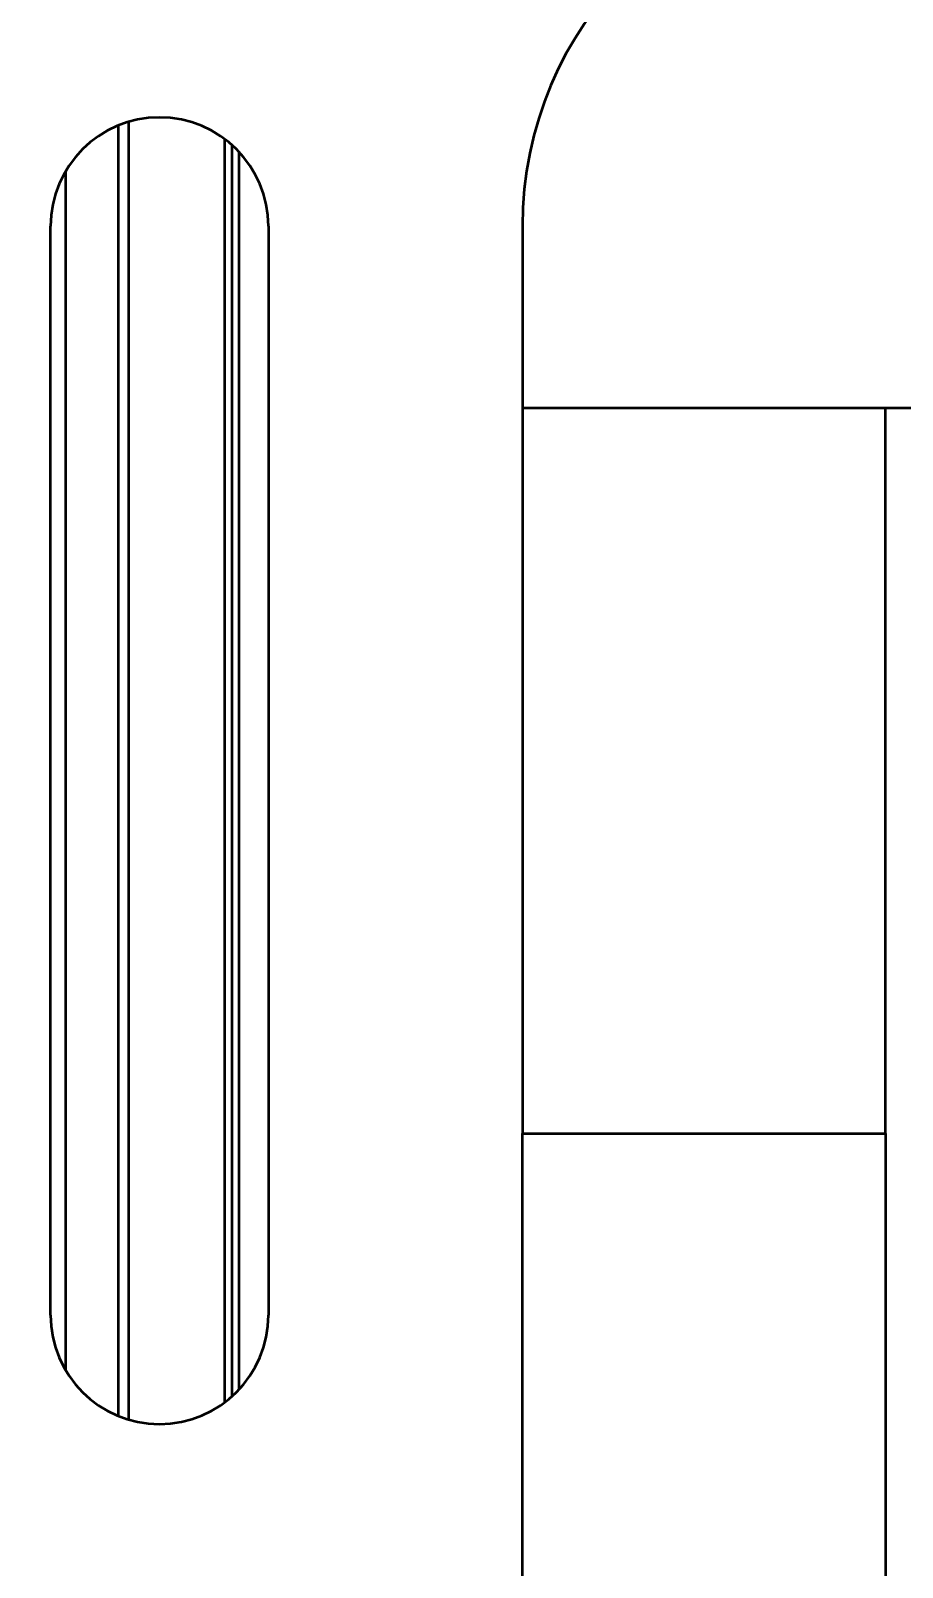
# Model space of a CAD drawing. Header units: millimetres. Extents: x -2015 to 3360, y -4745 to 2376.
# Drawn here: x 880.44 to 904.45, y 1771.36 to 1813.69 of the extents above; entities that cross this region are included whole.
import ezdxf

# ---------------------------------------------------------------- set-up
doc = ezdxf.new("R2010")
doc.units = ezdxf.units.MM
doc.header["$LTSCALE"] = 8
doc.layers.add('Visible (ISO)', color=7, linetype='Continuous', lineweight=50)

msp = doc.modelspace()

# ---------------------------------------------------------------- linework, layer by layer
at = {"layer": 'Visible (ISO)'}
for p, q in [((883.144, 1775.425), (883.144, 1811.185)), ((882.859, 1775.524), (882.859, 1811.086)), ((885.784, 1775.905), (885.784, 1810.705)), ((885.984, 1776.069), (885.984, 1810.541)), ((886.184, 1776.266), (886.184, 1810.345)), ((881.404, 1776.774), (881.404, 1809.836)), ((880.984, 1778.305), (880.984, 1808.305)), ((886.984, 1808.305), (886.984, 1778.305)), ((893.984, 1808.305), (893.984, 1803.305)), ((893.984, 1803.305), (905.984, 1803.305)), ((893.984, 1803.305), (893.984, 1783.305)), ((903.984, 1783.305), (903.984, 1803.305)), ((893.984, 1783.305), (903.984, 1783.305)), ((893.984, 1513.305), (893.984, 1783.305)), ((903.984, 1783.305), (903.984, 1717.225))]:
    msp.add_line(p, q, dxfattribs=at)
for centre, radius, start, end in [((883.984, 1808.305), 10, 90, 180), ((903.984, 1808.305), 10, 90, 180), ((883.984, 1808.305), 3, 0, 180), ((883.984, 1778.305), 10, 180, 270), ((883.984, 1778.305), 3, 180, 0)]:
    msp.add_arc(centre, radius, start, end, dxfattribs=at)

doc.saveas('drawing.dxf')
